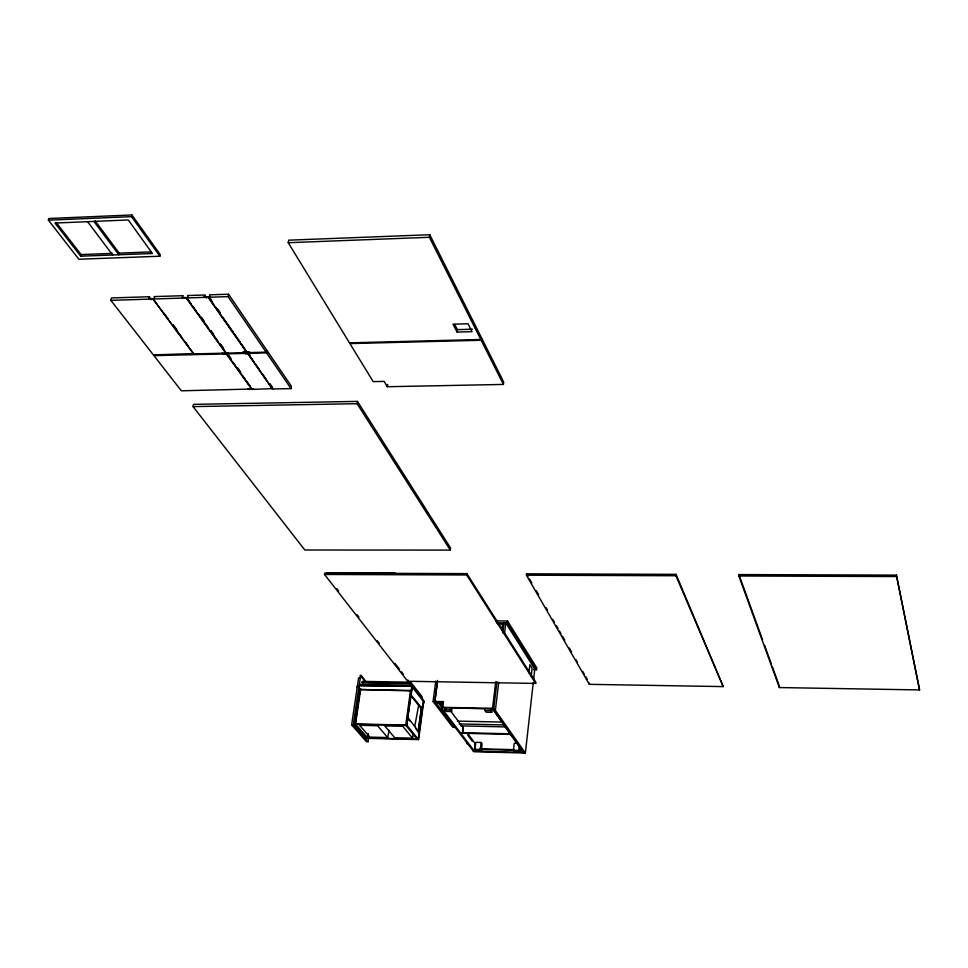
<?xml version="1.0" encoding="UTF-8"?>
<svg xmlns="http://www.w3.org/2000/svg" width="968" height="968" viewBox="0 0 968 968"><rect width="100%" height="100%" fill="white"/><g stroke="black" fill="none" stroke-linecap="round" stroke-linejoin="round"><path stroke-width="1.45" d="M919.564 689.93L896.416 575.125L738.947 574.581L738.85 575.984L779.349 687.558L919.564 689.93L896.416 575.125M779.349 687.558L779.434 686.288M723.217 686.602L676.075 574.351L526.58 573.83L526.423 575.198L589.331 684.34L723.217 686.602L675.954 575.742L676.075 574.351M589.331 684.34L589.452 683.093M533.574 669.614L536.538 669.65L536.744 667.811L507.534 621.008L495.664 620.899M535.691 683.432L535.836 682.198L466.854 573.625L324.74 573.129L324.522 574.46L407.722 681.266L535.691 683.432L466.685 574.98L466.854 573.625M516.912 743.327L514.238 743.267L513.427 750.333L514.553 751.894L519.889 752.039L518.775 750.466L519.259 746.219M520.167 747.235L519.889 752.039M528.927 672.675L529.835 664.689L532.122 668.331L531.226 676.293M442.291 701.594L441.287 709.29L473.763 751.725L525.37 753.043L533.259 682.585M533.598 679.584L534.772 669.094L505.804 622.92L504.57 633.29M490.994 708.963L485.162 708.503L484.92 710.488L486.154 712.206L491.732 712.327L492.264 707.923M495.749 681.714L492.555 708.334L522.248 750.454L519.271 750.381M501.956 629.95L502.67 624.033M523.615 752.995L493.535 710.355L496.959 681.738M502.803 632.927L504.001 622.896M525.37 753.043L495.374 710.391L498.726 682.222M536.538 669.65L507.305 622.932L507.534 621.008M481.447 751.059L480.261 749.498L481.12 742.456L475.832 742.335L474.973 749.365L476.159 750.926L481.447 751.059L482.064 743.714L481.12 742.456M491.732 712.327L490.51 710.597L490.752 708.612M474.913 743.158L474.695 749.256M474.816 748.203L474.453 751.156L442.497 709.314L443.501 701.619L433.071 701.522L435.769 681.121M503.396 384.429L503.699 382.058L481.507 337.844L481.181 340.264L503.396 384.429L387.333 386.728L384.127 381.392L373.176 381.622L349.92 343.592L481.181 340.264M510.947 734.422L462.535 733.296L462.764 727.089M462.535 733.296L463.236 727.718M451.572 711.504L450.265 709.786L450.519 707.802L445.002 707.693L444.748 709.665L446.054 711.383L451.572 711.504L451.947 708.576M450.301 550.09L450.58 548.009L357.434 401.393L193.491 404.358L193.055 406.608L304.835 550.005L450.301 550.09L357.071 403.692L357.434 401.393M480.793 339.49L481.12 337.07L429.768 234.728L288.682 240.173L288.222 242.702L349.46 342.829L480.793 339.49L429.381 237.293L429.768 234.728M454.754 727.525L434.789 701.449L437.56 680.456M434.874 701.558L437.524 681.484M418.128 731.869L421.467 707.112M418.491 730.61L421.624 707.318M418.696 731.881L421.83 708.576M418.66 733.538L421.988 708.782M423.379 701.316L418.285 739.165L417.305 739.346L405.725 725.25L410.493 690.632M359.443 688.696L354.215 723.895L366.945 738.318L418.612 739.576L423.694 701.727L423.125 705.89M407.722 681.266L407.891 680.044M457.077 332.06L452.988 324.183L468.028 323.772L472.033 331.661L457.077 332.06L457.404 329.628L454.682 324.365M409.718 686.13L410.081 683.517L411.872 685.828M410.759 682.21L421.963 696.645L421.83 697.662L410.613 683.239L410.759 682.21L387.127 681.811L386.982 682.827L389.063 685.429M412.32 687.111L406.475 725.468L411.061 690.644M411.618 686.215L423.972 702.078L424.117 700.965L411.86 685.199L359.745 684.291L358.862 689.494L411.4 690.91L411.618 686.215L359.878 685.767M408.097 713.658L408.496 710.718M408.907 707.765L409.307 704.813M409.924 700.384L410.529 695.956M411.86 685.199L411.702 686.324L359.576 685.404M418.612 739.576L406.705 725.068L411.981 686.687M387.648 685.404L385.566 682.803L385.712 681.787L362.226 681.387L362.068 682.404L385.796 683.093M368.324 735.172L367.332 738.136L367.586 734.954M367.332 738.136L367.755 735.16M368.336 733.611L367.707 737.955L417.147 739.141M366.086 682.198C356.756 668.198 362.831 680.165 358.608 677.915L351.614 724.935L366.436 741.682L368.118 741.718L368.542 738.778M356.781 687.498L356.962 686.288M368.118 741.718L353.32 724.971L360.641 675.616M355.704 716.744L354.578 724.306L355.8 719.914M356.103 714.045L356.756 709.641M357.192 706.713L357.628 703.784M358.063 700.856L359.576 690.595M355.147 724.318L360.181 688.974M367.888 738.148L355.534 724.125L360.737 688.986M362.673 685.308L363.06 682.706M387.333 386.728L387.696 384.393M326.639 574.109L326.857 572.778L395.125 573.02M291.041 388.628L291.453 386.329L267.011 350.549L266.587 352.896L291.041 388.628L272.637 388.991L247.469 352.981L243.803 353.042L243.851 351.856M228.218 352.8L226.633 353.877L252.152 389.402L272.431 388.616M272.637 388.991L269.261 383.691M266.079 352.158L266.502 349.799L228.521 294.212L209.487 294.829L209.983 296.317L208.374 297.261L228.061 296.632L266.079 352.158L247.155 352.618L208.168 296.861L204.054 296.801L205.107 294.998L187.598 295.53L188.082 297.007L186.485 297.95L208.084 297.273L246.876 352.63L226.113 353.139L186.267 297.563L182.19 297.491L183.242 295.7L154.154 296.583L154.529 298.071L152.932 299.015L186.195 297.962L225.834 353.139L193.842 353.925L152.726 298.628L148.685 298.555L149.653 296.74L111.393 297.95L110.86 300.346L153.38 354.917L193.648 353.55M251.874 389.402L226.355 353.877L153.948 355.643L181.331 390.806L251.946 389.027L248.002 388.628M252.152 389.402L253.543 388.676M246.876 352.63L242.871 351.856M247.155 352.618L242.061 344.85M272.371 389.003L247.469 352.981M249.151 351.832L247.675 353.356L266.587 352.896M412.574 738.148L402.773 726.303L384.719 725.891L394.738 737.725L412.574 738.148L413.396 733.708M414.764 726.315L418.599 705.599M226.113 353.139L220.014 344.16M226.355 353.877L222.785 353.562L222.446 352.776M228.061 296.632L228.521 294.212M387.684 737.555L377.568 725.734L359.612 725.322L369.957 737.12L387.684 737.555L389.088 730.175M159.877 256.23L160.228 254.584L131.914 214.957L48.799 218.502L48.4 220.172L78.844 259.243L159.877 256.23L131.551 216.65L131.914 214.957M193.564 353.937L152.726 298.628M80.683 256.193L54.958 223.051L128.284 219.966L152.412 253.507L80.683 256.193L81.046 254.56L56.265 222.567M248.594 351.868L247.227 352.231M48.4 220.172L131.551 216.65M288.222 242.702L429.381 237.293M81.046 254.56L112.421 253.374M118.398 253.156L151.274 251.91M110.86 300.346L152.642 299.027M457.404 329.628L472.36 329.229M226.633 353.877L247.397 353.368M193.055 406.608L357.071 403.692M324.522 574.46L466.685 574.98M526.423 575.198L675.954 575.742M738.85 575.984L896.368 576.553M496.475 622.823L507.305 622.932M497.842 623.997L503.868 624.045M362.068 682.404L385.566 682.803M386.982 682.827L410.613 683.239M387.212 683.118L410.843 683.529M358.862 689.494L411.037 690.438M360.084 693.463L359.128 693.657M410.71 694.613L422.375 708.721L421.407 708.903L410.856 695.508M420.862 697.371L421.612 697.384M435.298 702.115L442.545 702.248M443.32 703.107L437.427 702.998L435.842 700.941M493.777 708.358L442.751 707.342L446.272 708.056M485.488 708.854L450.519 707.802M441.287 709.29L442.497 709.314M493.535 710.355L495.374 710.391M444.748 709.665L450.265 709.786M484.92 710.488L490.51 710.597M457.453 721.1L502.392 722.08M459.147 723.931L505.078 724.947M460.635 725.891L506.458 726.908M354.215 723.895L406.705 725.068M355.716 724.33L405.894 725.455M351.614 724.935L353.32 724.971M454.488 727.186L452.746 727.137L433.071 701.522M462.063 732.679L510.499 733.805M480.189 748.808L514.383 749.668M518.848 749.776L521.825 749.861M482.124 749.45L514.819 750.273M474.973 749.365L480.261 749.498M513.427 750.333L518.775 750.466M473.304 751.132L523.192 752.39M360.362 675.616L365.807 682.198M408.097 717.869L418.89 731.856M407.661 718.728L409.44 720.918M415.659 728.565L418.321 731.844M385.712 681.787L388.386 685.102M385.034 683.081L386.897 685.38M387.127 681.811L388.906 684.025M336.755 588.568L338.594 590.94M357.071 614.704L358.922 617.088M377.399 640.84L379.25 643.224M394.956 663.419L399.578 669.36M401.417 671.731L403.269 674.103M416.373 691.6L418.164 693.911M466.576 742.964L467.496 744.162M439.085 702.308L441.807 705.878M438.347 702.877L441.977 707.644M440.162 702.224L441.977 704.607M450.786 711.25L463.527 728.105M467.169 732.921L475.361 743.763M467.834 735.305L472.396 741.331M87.604 221.684L112.615 254.995M93.932 221.418L118.822 254.766L119.173 253.12L95.203 220.934M149.423 297.406L151.214 299.79M173.284 324.861L176.841 329.64M154.795 301L156.574 303.395M163.689 312.942L168.129 318.92M172.582 324.885L181.476 336.828M185.917 342.793L187.695 345.177M201.356 317.153L204.006 320.831M211.036 330.645L213.674 334.335M220.716 344.148L223.354 347.827M228.279 354.687L230.916 358.366M237.946 368.179L240.584 371.845M186.558 297.551L190.962 303.686M192.729 306.142L196.25 311.043M198.004 313.499L208.568 328.212M210.334 330.669L218.26 341.704M227.589 354.711L231.11 359.612M232.864 362.056L235.502 365.735M237.269 368.191L240.778 373.091M242.544 375.536L245.182 379.214M246.937 381.67L250.458 386.571M204.792 295.639L206.523 298.096M244.214 351.759L245.945 354.215M209.185 296.837L211.762 300.528M217.8 309.143L220.377 312.833M248.449 352.957L250.167 355.413M269.951 383.679L272.528 387.369M208.459 296.861L213.626 304.242M215.356 306.699L220.522 314.08M222.241 316.548L233.445 332.544M235.163 335.001L240.342 342.382M247.748 352.969L253.773 361.572M255.492 364.029L258.94 368.953M262.376 373.866L265.825 378.778M526.58 573.83L528.08 576.432M529.569 579.033L531.819 582.942M536.308 590.746L538.559 594.642M546.037 607.65L547.537 610.251M552.776 619.363L554.277 621.964M556.515 625.86L558.016 628.462M559.516 631.063L561.016 633.665M562.505 636.266L564.755 640.175M569.245 647.979L571.495 651.875M575.984 659.68L577.485 662.281M582.724 671.393L584.212 673.994M585.713 676.596L587.213 679.197M738.947 574.581L762.518 639.618M764.563 645.281L771.23 663.661M772.258 666.492L778.913 684.872"/></g></svg>
